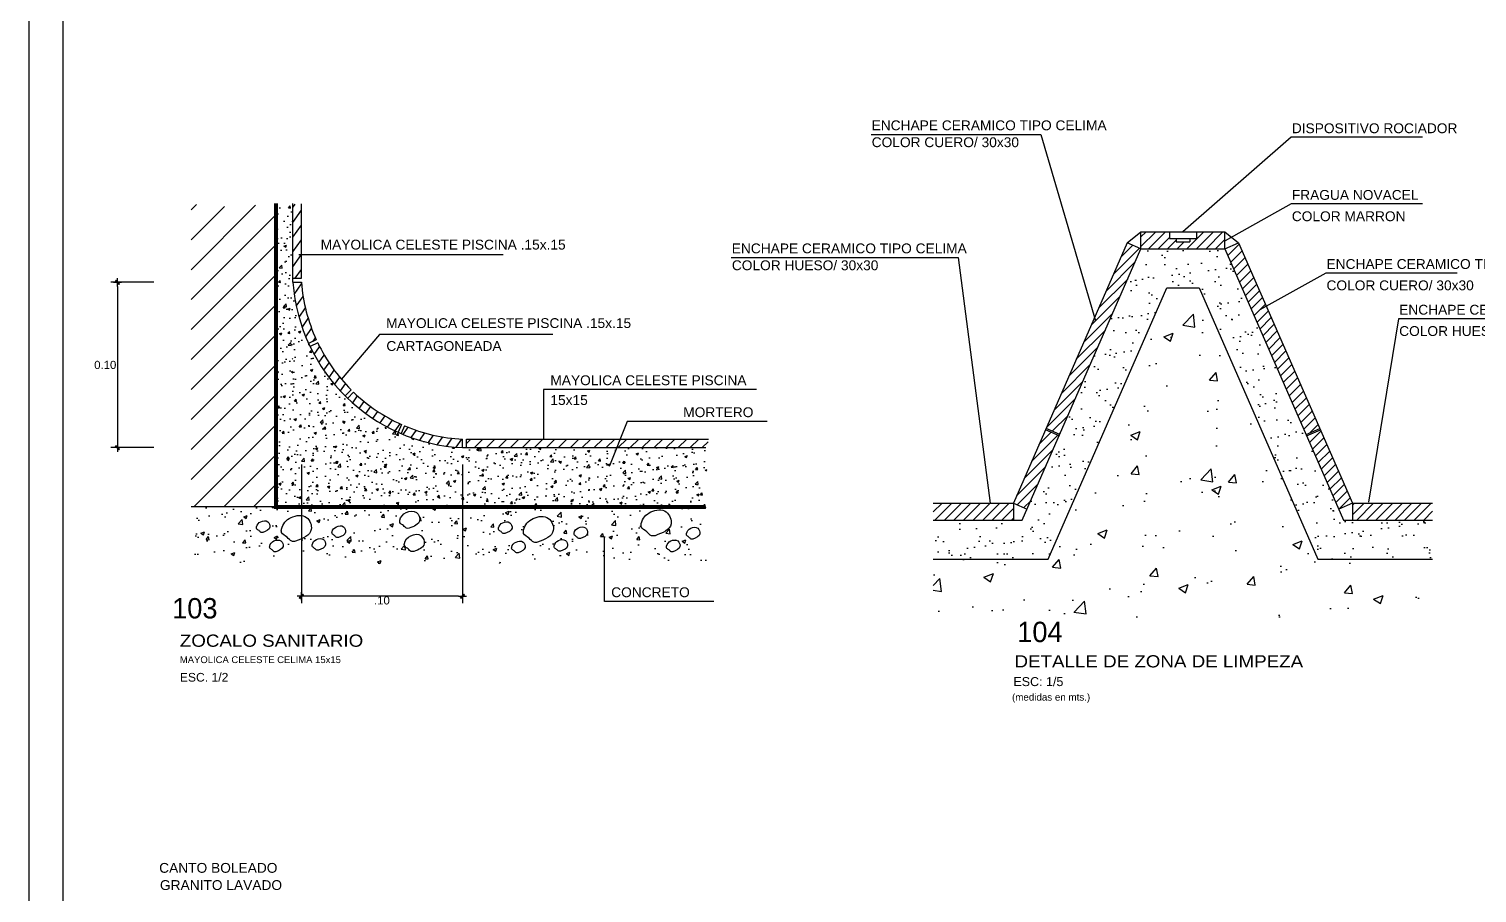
# Model space of a CAD drawing. Extents: x -24.1 to 35.9, y -15 to 30.
# Drawn here: x -24.06 to -2.7, y -1.17 to 11.56 of the extents above; entities that cross this region are included whole.
import ezdxf

# ---------------------------------------------------------------- set-up
doc = ezdxf.new("R2010")
doc.units = 0
doc.header["$LTSCALE"] = 0.5
doc.header["$MEASUREMENT"] = 0
doc.header["$PDMODE"] = 2
doc.layers.get('0').update_dxf_attribs({"linetype": 'CONTINUOUS'})
doc.layers.get('DEFPOINTS').update_dxf_attribs({"linetype": 'CONTINUOUS'})
for name, color, linetype in [('01', 1, 'CONTINUOUS'), ('02', 2, 'CONTINUOUS'), ('03', 3, 'CONTINUOUS'), ('06', 6, 'CONTINUOUS'), ('COTA', 1, 'CONTINUOUS'), ('M-CORT', 171, 'CONTINUOUS'), ('TEXTO03', 3, 'CONTINUOUS'), ('TEXTO05', 5, 'CONTINUOUS'), ('TEXTOS04', 4, 'CONTINUOUS'), ('TEXTOS2', 2, 'CONTINUOUS'), ('TEXTURA2', 2, 'CONTINUOUS'), ('TEXTURA3', 3, 'CONTINUOUS')]:
    doc.layers.add(name, color=color, linetype=linetype)
doc.styles.add('COTAS', font='swissel.ttf')
doc.styles.add('R02', font='stylu.ttf', dxfattribs={"height": 0.12})
doc.styles.add('TEX_AMB', font='swisse.ttf', dxfattribs={"height": 0.13})
doc.dimstyles.new('COTA2', dxfattribs={"dimtxt": 0.12, "dimasz": 0.06, "dimexe": 0.1, "dimexo": 0.1, "dimgap": 0, "dimtad": 2, "dimtih": 1, "dimtoh": 1, "dimlfac": 0.04, "dimzin": 0, "dimdsep": 46, "dimtxsty": 'COTAS', "dimblk": 'C', "dimblk1": 'C', "dimblk2": 'C', "dimsah": 1, "dimcen": -0.09, "dimclrd": 1, "dimclre": 1, "dimclrt": 3, "dimadec": 0, "dimazin": 0, "dimtp": 0.8, "dimtfac": 0.1, "dimtix": 1, "dimtmove": 2, "dimatfit": 3, "dimldrblk": 'C', "dimfxl": 1, "dimtolj": 1, "dimtzin": 4, "dimarcsym": 0})

# ---------------------------------------------------------------- blocks, each defined once
blk = doc.blocks.new('C')
at = {"color": 1}
for p, q in [((-1, 0), (1, 0)), ((0.37, 0.51), (-0.51, -0.37)), ((0.51, 0.37), (-0.37, -0.51)), ((0, 1), (0, -1)), ((0.51, 0.37), (0.37, 0.51)), ((-0.37, -0.51), (-0.51, -0.37))]:
    blk.add_line(p, q, dxfattribs=at)
at = {"color": 1, "const_width": 0.2}
blk.add_lwpolyline([(0.44, 0.44), (-0.44, -0.44)], dxfattribs=at)
blk = doc.blocks.new('*D11')
at = {"color": 1, "linetype": 'ByBlock', "transparency": 16777216}
for p, q in [((-16.964, 4.464), (-16.964, 2.423)), ((-14.589, 4.464), (-14.589, 2.423)), ((-14.649, 2.523), (-16.904, 2.523))]:
    blk.add_line(p, q, dxfattribs=at)
at = {"layer": 'DEFPOINTS', "color": 0, "linetype": 'ByBlock', "transparency": 16777216}
for p in [(-16.964, 4.564), (-14.589, 4.564), (-16.964, 2.523)]:
    blk.add_point(p, dxfattribs=at)
at = {"color": 1, "linetype": 'ByBlock', "transparency": 16777216, "xscale": 0.06, "yscale": 0.06, "zscale": 0.06, "rotation": 180}
blk.add_blockref('C', (-16.964, 2.523), dxfattribs=at)
at = {"color": 1, "linetype": 'ByBlock', "transparency": 16777216, "xscale": 0.06, "yscale": 0.06, "zscale": 0.06}
blk.add_blockref('C', (-14.589, 2.523), dxfattribs=at)
at = {"color": 3, "linetype": 'ByBlock', "transparency": 16777216, "insert": (-15.777, 2.461), "char_height": 0.12, "attachment_point": 5, "style": 'COTAS'}
blk.add_mtext('\\A1;.10', dxfattribs=at)
blk = doc.blocks.new('*D22')
at = {"color": 1, "linetype": 'ByBlock', "transparency": 16777216}
for p, q in [((-19.14, 7.151), (-19.777, 7.151)), ((-19.677, 7.091), (-19.677, 4.774)), ((-19.14, 4.714), (-19.777, 4.714))]:
    blk.add_line(p, q, dxfattribs=at)
at = {"layer": 'DEFPOINTS', "color": 0, "linetype": 'ByBlock', "transparency": 16777216}
for p in [(-19.04, 7.151), (-19.677, 4.714), (-19.04, 4.714)]:
    blk.add_point(p, dxfattribs=at)
at = {"color": 1, "linetype": 'ByBlock', "transparency": 16777216, "xscale": 0.06, "yscale": 0.06, "zscale": 0.06}
for p, rotation in [((-19.677, 7.151), 90), ((-19.677, 4.714), 270)]:
    blk.add_blockref('C', p, dxfattribs=dict(at, rotation=rotation))
at = {"color": 3, "linetype": 'ByBlock', "transparency": 16777216, "insert": (-19.857, 5.933), "char_height": 0.12, "attachment_point": 5, "style": 'COTAS'}
blk.add_mtext('\\A1;0.10 ', dxfattribs=at)

msp = doc.modelspace()

# ---------------------------------------------------------------- hatches: boundary and pattern name
at = {"layer": '01'}
h = msp.add_hatch(dxfattribs=at)
h.set_pattern_fill('ANSI31', color=256, angle=10, style=0)
h.set_pattern_definition([(55, (-15.77148, -6.1483), (-0.102394, 0.0716971), [])])
h.paths.add_polyline_path([(-20.0431, 8.9852), (-20.0858, 8.9829), (-20.1193, 8.9921), (-20.1388, 8.9743), (-20.1681, 8.9911), (-20.1681, 7.8907), (-20.0431, 7.8907)])
h.paths.add_polyline_path([(-19.9367, 6.9277), (-19.8236, 6.9807, -0.0877886), (-20.0431, 7.8282), (-20.1681, 7.8282, 0.0888666)])
h.paths.add_polyline_path([(-19.8024, 6.9354), (-19.9155, 6.8824, 0.0855539), (-19.3962, 6.1527), (-19.3089, 6.2422, -0.0852823)])
h.paths.add_polyline_path([(-19.2731, 6.2073), (-19.3603, 6.1178, 0.0855558), (-18.6171, 5.618), (-18.567, 5.7326, -0.0852823)])
h.paths.add_polyline_path([(-18.5212, 5.7126), (-18.5712, 5.598, 0.0885556), (-17.6681, 5.3907), (-17.6681, 5.5157, -0.0877886)])
h = msp.add_hatch(dxfattribs=at)
h.set_pattern_fill('ANSI31', color=256, style=0)
h.set_pattern_definition([(45, (-15.77148, -6.1483), (-0.0883883, 0.0883883), [])])
h.paths.add_polyline_path([(-17.6056, 5.5157), (-17.6056, 5.3907), (-14.0796, 5.3907), (-14.0433, 5.4581), (-14.046, 5.4906), (-14.0394, 5.5157)])
at = {"layer": '02'}
h = msp.add_hatch(dxfattribs=at)
h.set_pattern_fill('ANSI31', color=256, scale=2.5, style=0)
h.set_pattern_definition([(45, (-38.50443, -155.98862), (-0.22097087, 0.22097087), [])])
h.paths.add_polyline_path([(-20.4181, 8.9911), (-20.5688, 8.9189), (-20.6262, 8.9861), (-20.6653, 8.9444), (-20.8324, 9.007), (-20.9158, 8.9627), (-20.9707, 9.0122), (-21.1011, 8.9992), (-21.169, 8.9418), (-21.3151, 9.0201), (-21.4613, 8.9861), (-21.5108, 8.9575), (-21.6681, 8.9911), (-21.6681, 4.5157), (-20.4181, 4.5157)])
h = msp.add_hatch(dxfattribs=at)
h.set_pattern_fill('AR-CONC', color=256, scale=0.05, style=0)
h.set_pattern_definition([(50, (-38.50443, -155.98862), (0.3586301, -0.03137607), [0.0375, -0.4125]), (355, (-38.50443, -155.98862), (-0.0693757, 0.3760961), [0.03, -0.33]), (100.4514, (-38.47455, -155.99123), (0.2892547, 0.3447198), [0.0318701, -0.35057106]), (46.1842, (-38.50443, -155.8886), (0.5336205, -0.0827595), [0.05625, -0.61875]), (96.6356, (-38.45997, -155.8955), (0.4673314, 0.487059), [0.0478051, -0.5258565]), (351.1842, (-38.50443, -155.8886), (0.467331, 0.4870593), [0.045, -0.495]), (21, (-38.45443, -155.91362), (0.2984535, -0.20130945), [0.0375, -0.4125]), (326, (-38.45443, -155.91362), (0.1216577, 0.362575), [0.03, -0.33]), (71.4514, (-38.42956, -155.9304), (0.4201113, 0.16126525), [0.0318701, -0.35057106]), (37.5, (-38.50443, -155.98862), (0.00607993, 0.16644693), [0, -0.326, 0, -0.335, 0, -0.33125]), (7.5, (-38.50443, -155.98862), (0.13153477, 0.19720586), [0, -0.191, 0, -0.3185, 0, -0.12625]), (327.5, (-38.61593, -155.98862), (0.26691122, -0.01127744), [0, -0.125, 0, -0.39, 0, -0.5175]), (317.5, (-38.66593, -155.98862), (0.2915931, 0.0500525), [0, -0.1625, 0, -0.259, 0, -0.3675])])
h.paths.add_polyline_path([(-20.1681, 5.3907), (-20.1681, 8.9911), (-20.2948, 8.941), (-20.3183, 8.9575), (-20.3574, 8.9462), (-20.4181, 8.9911), (-20.4181, 4.5157), (-14.0808, 4.5157), (-14.0808, 4.5589), (-14.0808, 4.6046), (-14.0808, 4.6934), (-14.0877, 4.7077), (-14.1008, 4.8382), (-14.0512, 4.893), (-14.0956, 4.9765), (-14.033, 5.1435), (-14.0747, 5.1827), (-14.0139, 5.2451), (-14.0796, 5.3907)])
h = msp.add_hatch(dxfattribs=at)
h.set_pattern_fill('AR-CONC', color=256, scale=0.05, style=0)
h.set_pattern_definition([(50, (-15.77148, -6.1483), (0.35863, -0.031376), [0.0375, -0.4125]), (355, (-15.77148, -6.1483), (-0.069376, 0.376096), [0.03, -0.33]), (100.4514, (-15.7416, -6.1509), (0.289255, 0.34472), [0.03187, -0.350571]), (46.1842, (-15.77148, -6.0483), (0.53362, -0.08276), [0.05625, -0.61875]), (96.6356, (-15.727, -6.0552), (0.467331, 0.487059), [0.047805, -0.525856]), (351.184, (-15.7715, -6.0483), (0.46733, 0.48706), [0.045, -0.495]), (21, (-15.72148, -6.0733), (0.2984535, -0.2013094), [0.0375, -0.4125]), (326, (-15.72148, -6.0733), (0.121658, 0.362575), [0.03, -0.33]), (71.4514, (-15.6966, -6.09008), (0.420111, 0.161265), [0.03187, -0.350571]), (37.5, (-15.77148, -6.1483), (0.0060799, 0.1664469), [0, -0.326, 0, -0.335, 0, -0.33125]), (7.5, (-15.77148, -6.1483), (0.1315348, 0.1972059), [0, -0.191, 0, -0.3185, 0, -0.12625]), (327.5, (-15.88298, -6.1483), (0.2669112, -0.0112774), [0, -0.125, 0, -0.39, 0, -0.5175]), (317.5, (-15.93298, -6.1483), (0.291593, 0.0500525), [0, -0.1625, 0, -0.259, 0, -0.3675])])
h.paths.add_polyline_path([(-20.1681, 7.8282), (-20.1681, 5.3907), (-17.6681, 5.3907, -0.3785476)])
h = msp.add_hatch(dxfattribs=at)
h.set_pattern_fill('AR-CONC', color=256, scale=0.075, style=0)
h.set_pattern_definition([(50, (-38.50443, -155.9886), (0.5379451, -0.0470641), [0.05625, -0.61875]), (355, (-38.50443, -155.9886), (-0.1040635, 0.5641441), [0.045, -0.495]), (100.4514, (-38.4596, -155.99254), (0.433882, 0.5170797), [0.0478051, -0.5258566]), (46.1842, (-38.50443, -155.8386), (0.8004308, -0.1241393), [0.084375, -0.928125]), (96.6356, (-38.4377, -155.849), (0.700997, 0.7305884), [0.0717077, -0.7887847]), (351.1842, (-38.5044, -155.8386), (0.7009965, 0.730589), [0.0675, -0.7425]), (21, (-38.42943, -155.8761), (0.4476803, -0.3019642), [0.05625, -0.61875]), (326, (-38.42943, -155.8761), (0.1824865, 0.5438625), [0.045, -0.495]), (71.4514, (-38.39213, -155.9013), (0.630167, 0.2418979), [0.0478051, -0.5258566]), (37.5, (-38.50443, -155.98862), (0.0091199, 0.2496704), [0, -0.489, 0, -0.5025, 0, -0.496875]), (7.5, (-38.50443, -155.98862), (0.19730215, 0.2958088), [0, -0.2865, 0, -0.47775, 0, -0.189375]), (327.5, (-38.67168, -155.98862), (0.40036683, -0.01691615), [0, -0.1875, 0, -0.585, 0, -0.77625]), (317.5, (-38.7467, -155.98862), (0.4373896, 0.0750787), [0, -0.24375, 0, -0.3885, 0, -0.55125])])
h.paths.add_polyline_path([(-14.0481, 4.4045), (-14.0808, 4.5157), (-20.4181, 4.5157), (-21.6681, 4.5157), (-21.6681, 3.6748), (-21.2289, 3.7503), (-20.8444, 3.6748), (-19.8596, 3.8065), (-19.6533, 3.6748), (-18.8561, 3.6748), (-18.7248, 3.8909), (-18.1621, 3.6748), (-17.5994, 3.7784), (-17.1492, 3.6748), (-16.8116, 3.7971), (-16.4271, 3.6748), (-15.8456, 3.8253), (-15.3392, 3.6748), (-14.9547, 3.844), (-14.5608, 3.6748), (-14.4107, 3.7971), (-14.0802, 3.675), (-14.0567, 3.7387), (-14.0224, 3.9359), (-14.0796, 4.2559)])
edge = h.paths.add_edge_path(flags=16)
edge.add_spline(control_points=[(-18.3865, 3.8591), (-18.3141, 3.887), (-18.1944, 3.9332), (-18.2676, 4.1291), (-18.4407, 4.1092), (-18.5215, 4.0205), (-18.529, 3.9291), (-18.4662, 3.9075), (-18.4338, 3.8532), (-18.3993, 3.8575), (-18.3865, 3.8591)], knot_values=[0, 0, 0, 0, 0.3868684, 0.6399765, 0.943199, 1.238411, 1.3033384, 1.4465967, 1.5689347, 1.6416589, 1.6416589, 1.6416589, 1.6416589], degree=3, periodic=0)
edge = h.paths.add_edge_path(flags=16)
edge.add_spline(control_points=[(-18.4543, 4.2015), (-18.3819, 4.2294), (-18.2622, 4.2756), (-18.3354, 4.4715), (-18.5085, 4.4516), (-18.5893, 4.3629), (-18.5968, 4.2715), (-18.534, 4.2499), (-18.5016, 4.1956), (-18.4671, 4.1999), (-18.4543, 4.2015)], knot_values=[0, 0, 0, 0, 0.3868684, 0.6399765, 0.943199, 1.238411, 1.3033384, 1.4465967, 1.5689347, 1.6416589, 1.6416589, 1.6416589, 1.6416589], degree=3, periodic=0)
edge = h.paths.add_edge_path(flags=16)
edge.add_spline(control_points=[(-17.0422, 4.1256), (-16.9931, 4.1446), (-16.9117, 4.176), (-16.9615, 4.309), (-17.079, 4.2955), (-17.1339, 4.2353), (-17.139, 4.1732), (-17.0964, 4.1585), (-17.0744, 4.1216), (-17.051, 4.1245), (-17.0422, 4.1256)], knot_values=[0, 0, 0, 0, 0.2628179, 0.4347662, 0.6407595, 0.841311, 0.8854192, 0.9827413, 1.0658513, 1.1152563, 1.1152563, 1.1152563, 1.1152563], degree=3, periodic=0)
edge = h.paths.add_edge_path(flags=16)
edge.add_spline(control_points=[(-16.8481, 3.8411), (-16.7989, 3.8601), (-16.7176, 3.8915), (-16.7673, 4.0245), (-16.8849, 4.011), (-16.9398, 3.9508), (-16.9449, 3.8887), (-16.9022, 3.874), (-16.8802, 3.8371), (-16.8568, 3.84), (-16.8481, 3.8411)], knot_values=[0, 0, 0, 0, 0.2628179, 0.4347662, 0.6407595, 0.841311, 0.8854192, 0.9827413, 1.0658513, 1.1152563, 1.1152563, 1.1152563, 1.1152563], degree=3, periodic=0)
edge = h.paths.add_edge_path(flags=16)
edge.add_spline(control_points=[(-16.5606, 3.9957), (-16.4518, 4.0376), (-16.272, 4.1069), (-16.382, 4.4013), (-16.642, 4.3714), (-16.7634, 4.2382), (-16.7747, 4.1008), (-16.6804, 4.0684), (-16.6317, 3.9868), (-16.5799, 3.9932), (-16.5606, 3.9957)], knot_values=[0, 0, 0, 0, 0.5812363, 0.9615093, 1.4170749, 1.8606055, 1.9581533, 2.1733864, 2.3571887, 2.4664506, 2.4664506, 2.4664506, 2.4664506], degree=3, periodic=0)
edge = h.paths.add_edge_path(flags=16)
edge.add_spline(control_points=[(-16.222, 3.8643), (-16.1728, 3.8832), (-16.0915, 3.9146), (-16.1412, 4.0477), (-16.2588, 4.0342), (-16.3137, 3.9739), (-16.3188, 3.9118), (-16.2761, 3.8972), (-16.2541, 3.8602), (-16.2307, 3.8632), (-16.222, 3.8643)], knot_values=[0, 0, 0, 0, 0.2628179, 0.4347662, 0.6407595, 0.841311, 0.8854192, 0.9827413, 1.0658513, 1.1152563, 1.1152563, 1.1152563, 1.1152563], degree=3, periodic=0)
edge = h.paths.add_edge_path(flags=16)
edge.add_spline(control_points=[(-19.4977, 4.0664), (-19.4485, 4.0853), (-19.3672, 4.1167), (-19.417, 4.2498), (-19.5345, 4.2363), (-19.5894, 4.176), (-19.5945, 4.1139), (-19.5519, 4.0992), (-19.5298, 4.0623), (-19.5064, 4.0653), (-19.4977, 4.0664)], knot_values=[0, 0, 0, 0, 0.5812363, 0.9615093, 1.4170749, 1.8606055, 1.9581533, 2.1733864, 2.3571887, 2.4664506, 2.4664506, 2.4664506, 2.4664506], degree=3, periodic=0)
edge = h.paths.add_edge_path(flags=16)
edge.add_spline(control_points=[(-15.9279, 4.0513), (-15.8787, 4.0702), (-15.7974, 4.1016), (-15.8471, 4.2347), (-15.9647, 4.2212), (-16.0196, 4.1609), (-16.0247, 4.0988), (-15.982, 4.0842), (-15.96, 4.0473), (-15.9366, 4.0502), (-15.9279, 4.0513)], knot_values=[0, 0, 0, 0, 0.2628179, 0.4347662, 0.6407595, 0.841311, 0.8854192, 0.9827413, 1.0658513, 1.1152563, 1.1152563, 1.1152563, 1.1152563], degree=3, periodic=0)
edge = h.paths.add_edge_path(flags=16)
edge.add_spline(control_points=[(-19.7918, 3.8793), (-19.7426, 3.8983), (-19.6613, 3.9297), (-19.7111, 4.0628), (-19.8286, 4.0492), (-19.8835, 3.989), (-19.8886, 3.9269), (-19.846, 3.9122), (-19.8239, 3.8753), (-19.8005, 3.8783), (-19.7918, 3.8793)], knot_values=[0, 0, 0, 0, 0.2628179, 0.4347662, 0.6407595, 0.841311, 0.8854192, 0.9827413, 1.0658513, 1.1152563, 1.1152563, 1.1152563, 1.1152563], degree=3, periodic=0)
edge = h.paths.add_edge_path(flags=16)
edge.add_spline(control_points=[(-20.1304, 4.0107), (-20.0217, 4.0527), (-19.8418, 4.122), (-19.9518, 4.4163), (-20.2118, 4.3865), (-20.3332, 4.2533), (-20.3445, 4.1159), (-20.2502, 4.0835), (-20.2015, 4.0018), (-20.1497, 4.0083), (-20.1304, 4.0107)], knot_values=[0, 0, 0, 0, 0.5812363, 0.9615093, 1.4170749, 1.8606055, 1.9581533, 2.1733864, 2.3571887, 2.4664506, 2.4664506, 2.4664506, 2.4664506], degree=3, periodic=0)
edge = h.paths.add_edge_path(flags=16)
edge.add_spline(control_points=[(-20.4179, 3.8562), (-20.3687, 3.8752), (-20.2874, 3.9065), (-20.3371, 4.0396), (-20.4547, 4.0261), (-20.5096, 3.9659), (-20.5147, 3.9038), (-20.472, 3.8891), (-20.45, 3.8522), (-20.4266, 3.8551), (-20.4179, 3.8562)], knot_values=[0, 0, 0, 0, 0.2628179, 0.4347662, 0.6407595, 0.841311, 0.8854192, 0.9827413, 1.0658513, 1.1152563, 1.1152563, 1.1152563, 1.1152563], degree=3, periodic=0)
edge = h.paths.add_edge_path(flags=16)
edge.add_spline(control_points=[(-20.612, 4.1407), (-20.5629, 4.1597), (-20.4815, 4.191), (-20.5313, 4.3241), (-20.6489, 4.3106), (-20.7037, 4.2504), (-20.7088, 4.1883), (-20.6662, 4.1736), (-20.6442, 4.1367), (-20.6208, 4.1396), (-20.612, 4.1407)], knot_values=[0, 0, 0, 0, 0.2628179, 0.4347662, 0.6407595, 0.841311, 0.8854192, 0.9827413, 1.0658513, 1.1152563, 1.1152563, 1.1152563, 1.1152563], degree=3, periodic=0)
edge = h.paths.add_edge_path()
edge.add_spline(control_points=[(-14.8244, 4.0923), (-14.7157, 4.1343), (-14.5358, 4.2036), (-14.6458, 4.4979), (-14.9058, 4.4681), (-15.0272, 4.3348), (-15.0385, 4.1975), (-14.9442, 4.1651), (-14.8955, 4.0834), (-14.8437, 4.0899), (-14.8244, 4.0923)], knot_values=[0, 0, 0, 0, 0.5812363, 0.9615093, 1.4170749, 1.8606055, 1.9581533, 2.1733864, 2.3571887, 2.4664506, 2.4664506, 2.4664506, 2.4664506], degree=3, periodic=0)
edge = h.paths.add_edge_path(flags=16)
edge.add_spline(control_points=[(-14.5647, 3.8568), (-14.5156, 3.8757), (-14.4342, 3.9071), (-14.484, 4.0402), (-14.6016, 4.0267), (-14.6564, 3.9664), (-14.6615, 3.9043), (-14.6189, 3.8897), (-14.5969, 3.8528), (-14.5735, 3.8557), (-14.5647, 3.8568)], knot_values=[0, 0, 0, 0, 0.2628179, 0.4347662, 0.6407595, 0.841311, 0.8854192, 0.9827413, 1.0658513, 1.1152563, 1.1152563, 1.1152563, 1.1152563], degree=3, periodic=0)
edge = h.paths.add_edge_path(flags=16)
edge.add_spline(control_points=[(-14.2706, 4.0438), (-14.2215, 4.0627), (-14.1401, 4.0941), (-14.1899, 4.2272), (-14.3075, 4.2137), (-14.3623, 4.1535), (-14.3674, 4.0913), (-14.3248, 4.0767), (-14.3028, 4.0398), (-14.2794, 4.0427), (-14.2706, 4.0438)], knot_values=[0, 0, 0, 0, 0.2628179, 0.4347662, 0.6407595, 0.841311, 0.8854192, 0.9827413, 1.0658513, 1.1152563, 1.1152563, 1.1152563, 1.1152563], degree=3, periodic=0)
at = {"layer": 'TEXTURA2'}
h = msp.add_hatch(dxfattribs=at)
h.set_pattern_fill('ANSI31', color=256, scale=0.8, style=0)
h.set_pattern_definition([(45, (5.47044, -28.7193), (-0.07071068, 0.07071068), [])])
h.paths.add_polyline_path([(-7.2417, 8.4737), (-7.2417, 8.5737), (-7.6601, 8.5737), (-7.6601, 8.3237), (-6.4234, 8.3237), (-6.4234, 8.5737), (-6.8417, 8.5737), (-6.8417, 8.4737), (-6.9417, 8.4737), (-6.9417, 8.4237), (-7.1417, 8.4237), (-7.1417, 8.4737)])
h.paths.add_polyline_path([(-9.0608, 5.6729), (-8.8585, 5.5844), (-7.6601, 8.3237), (-7.8624, 8.4122)])
h.paths.add_polyline_path([(-8.8665, 5.566), (-9.0688, 5.6546), (-9.5417, 4.5737), (-9.3394, 4.4852)])
h.paths.add_polyline_path([(-9.5417, 4.3237), (-9.5417, 4.5737), (-10.7236, 4.5737), (-10.7236, 4.3237)])
h.paths.add_polyline_path([(-6.2211, 8.4122), (-6.4234, 8.3237), (-5.2249, 5.5844), (-5.0226, 5.6729)])
h.paths.add_polyline_path([(-4.744, 4.4852), (-4.5417, 4.5737), (-5.0146, 5.6546), (-5.2169, 5.566)])
h.paths.add_polyline_path([(-3.3599, 4.3237), (-3.3599, 4.5737), (-4.5417, 4.5737), (-4.5417, 4.3237)])
at = {"layer": 'TEXTURA3'}
h = msp.add_hatch(dxfattribs=at)
h.set_pattern_fill('AR-SAND', color=256, scale=0.2, style=0)
h.set_pattern_definition([(37.5, (5.47044, -28.7193), (-0.0125987, 0.3853648), [0, -0.304, 0, -0.34, 0, -0.325]), (7.5, (5.47044, -28.7193), (0.3539553, 0.564429), [0, -0.164, 0, -0.274, 0, -0.105]), (327.5, (5.22444, -28.7193), (0.6228284, 0.0011318), [0, -0.1, 0, -0.36, 0, -0.47]), (317.5, (5.22444, -28.7193), (0.601225, 0.175535), [0, -0.05, 0, -0.236, 0, -0.27])])
h.paths.add_polyline_path([(-6.8022, 7.7445), (-5.0522, 3.7445), (-3.3599, 3.7445), (-3.3599, 4.3237), (-4.6734, 4.3237), (-6.4234, 8.3237), (-7.6601, 8.3237), (-9.4101, 4.3237), (-10.7236, 4.3237), (-10.7236, 3.7445), (-9.0313, 3.7445), (-7.2813, 7.7445)])
h = msp.add_hatch(dxfattribs=at)
h.set_pattern_fill('AR-CONC', color=256, scale=0.2, style=0)
h.set_pattern_definition([(50, (5.4704, -28.7193), (1.43452, -0.125504), [0.15, -1.65]), (355, (5.4704, -28.7193), (-0.2775, 1.504384), [0.12, -1.32]), (100.4514, (5.59, -28.7298), (1.15702, 1.37888), [0.12748, -1.402284]), (46.184, (5.4704, -28.3193), (2.13448, -0.33104), [0.225, -2.475]), (96.6356, (5.6483, -28.3469), (1.86933, 1.94824), [0.19122, -2.10343]), (351.184, (5.4704, -28.3193), (1.86932, 1.94824), [0.18, -1.98]), (21, (5.6704, -28.4193), (1.193814, -0.805238), [0.15, -1.65]), (326, (5.6704, -28.4193), (0.48663, 1.4503), [0.12, -1.32]), (71.4514, (5.7699, -28.4864), (1.680445, 0.64506), [0.12748, -1.402284]), (37.5, (5.47044, -28.7193), (0.02432, 0.665788), [0, -1.304, 0, -1.34, 0, -1.325]), (7.5, (5.47044, -28.7193), (0.526139, 0.788823), [0, -0.764, 0, -1.274, 0, -0.505]), (327.5, (5.02444, -28.7193), (1.067645, -0.04511), [0, -0.5, 0, -1.56, 0, -2.07]), (317.5, (4.8244, -28.7193), (1.166372, 0.20021), [0, -0.65, 0, -1.036, 0, -1.47])])
h.paths.add_polyline_path([(-9.0313, 3.7445), (-10.7236, 3.7445), (-10.7236, 2.8895), (-3.3599, 2.8895), (-3.3599, 3.7445), (-5.0522, 3.7445), (-6.8022, 7.7445), (-7.2813, 7.7445)])

# ---------------------------------------------------------------- linework, layer by layer
at = {"layer": '01', "ltscale": 0.22}
msp.add_lwpolyline([(-24.0613, -15.0482), (35.9387, -15.0482), (35.9387, 29.9518), (-24.0613, 29.9518)], close=True, dxfattribs=at)
at = {"layer": '02'}
for p, q in [((-11.6398, 10.0086), (-9.1349, 10.0086)), ((-9.1349, 10.0086), (-8.3306, 7.26)), ((-5.4441, 9.9655), (-7.0417, 8.5737)), ((-3.507, 9.9655), (-5.4441, 9.9655)), ((-5.4441, 8.9829), (-6.4191, 8.4389)), ((-3.507, 8.9829), (-5.4441, 8.9829)), ((-17.0653, 8.2309), (-20.0788, 8.2309)), ((-13.7026, 8.1946), (-10.3557, 8.1946)), ((-10.3557, 8.1946), (-9.8855, 4.5737)), ((-4.9326, 7.9642), (-5.9076, 7.4202)), ((-2.9955, 7.9642), (-4.9326, 7.9642)), ((-3.8608, 7.2906), (-4.304, 4.5882)), ((-1.9236, 7.2906), (-3.8608, 7.2906)), ((-18.8911, 7.0592), (-19.458, 6.3928)), ((-16.3344, 7.0592), (-18.8911, 7.0592)), ((-19.8236, 6.9807), (-19.9368, 6.9276)), ((-19.8024, 6.9354), (-19.9156, 6.8824)), ((-19.3089, 6.2422), (-19.3962, 6.1526)), ((-19.2731, 6.2073), (-19.3604, 6.1177)), ((-16.4725, 6.2473), (-16.4725, 5.5157)), ((-13.3309, 6.2473), (-16.4725, 6.2473)), ((-15.2362, 5.7759), (-15.4999, 5.1232)), ((-13.1747, 5.7759), (-15.2362, 5.7759)), ((-18.567, 5.7326), (-18.6171, 5.6179)), ((-18.5212, 5.7126), (-18.5713, 5.5979)), ((-15.5751, 3.122), (-15.5726, 4.0735)), ((-13.9595, 3.122), (-15.5751, 3.122))]:
    msp.add_line(p, q, dxfattribs=at)
at = {"layer": '02', "ltscale": 0.22}
for p, q in [((-7.8624, 8.4122), (-7.6601, 8.5737)), ((-7.6601, 8.5737), (-6.4234, 8.5737)), ((-7.6601, 8.3237), (-7.6601, 8.5737)), ((-7.2417, 8.5737), (-7.2417, 8.4737)), ((-6.8417, 8.5737), (-6.8417, 8.4737)), ((-6.4234, 8.3237), (-6.4234, 8.5737)), ((-6.4234, 8.5737), (-6.2211, 8.4122)), ((-7.8624, 8.4122), (-9.5417, 4.5737)), ((-7.6601, 8.3237), (-7.8624, 8.4122)), ((-7.2417, 8.4737), (-6.8417, 8.4737)), ((-7.1417, 8.4737), (-7.1417, 8.4237)), ((-7.1417, 8.4237), (-6.9417, 8.4237)), ((-6.9417, 8.4737), (-6.9417, 8.4237)), ((-6.4234, 8.3237), (-6.2211, 8.4122)), ((-6.2211, 8.4122), (-4.5417, 4.5737)), ((-8.8665, 5.566), (-9.0688, 5.6546)), ((-8.8585, 5.5844), (-9.0608, 5.6729)), ((-5.2249, 5.5844), (-5.0226, 5.6729)), ((-5.2169, 5.566), (-5.0146, 5.6546)), ((-10.7236, 4.5737), (-9.5417, 4.5737)), ((-9.5417, 4.5737), (-9.3394, 4.4852)), ((-9.5417, 4.5737), (-9.5417, 4.3237)), ((-4.5417, 4.5737), (-4.744, 4.4852)), ((-4.5417, 4.5737), (-3.3599, 4.5737)), ((-4.5417, 4.5737), (-4.5417, 4.3237))]:
    msp.add_line(p, q, dxfattribs=at)
msp.add_lwpolyline([(-10.7236, 3.7445), (-9.0313, 3.7445), (-7.2813, 7.7445), (-6.8022, 7.7445), (-5.0522, 3.7445), (-3.3599, 3.7445)], dxfattribs=at)
at = {"layer": '02'}
for start, end in [(184.48717, 204.5554), (205.69567, 225.19376), (226.33404, 245.83212), (246.9724, 267.04063)]:
    msp.add_arc((-17.5384, 8.0248), 2.5124, start, end, dxfattribs=at)
for points in [[(-14.8244, 4.0923), (-14.5912, 4.2657), (-14.6617, 4.4423), (-14.8895, 4.4423), (-15.0305, 4.2712), (-15.0305, 4.2224), (-14.9491, 4.1519), (-14.879, 4.0925), (-14.8244, 4.0923)], [(-20.612, 4.1407), (-20.5066, 4.2191), (-20.5385, 4.299), (-20.6415, 4.299), (-20.7052, 4.2216), (-20.7052, 4.1995), (-20.6684, 4.1677), (-20.6367, 4.1408), (-20.612, 4.1407)], [(-20.1304, 4.0107), (-19.8972, 4.1842), (-19.9677, 4.3607), (-20.1955, 4.3607), (-20.3365, 4.1896), (-20.3365, 4.1408), (-20.2551, 4.0704), (-20.185, 4.0109), (-20.1304, 4.0107)], [(-18.4543, 4.2015), (-18.2991, 4.3169), (-18.346, 4.4345), (-18.4976, 4.4345), (-18.5915, 4.3205), (-18.5915, 4.2881), (-18.5373, 4.2412), (-18.4907, 4.2016), (-18.4543, 4.2015)], [(-17.0422, 4.1256), (-16.9368, 4.2041), (-16.9687, 4.2839), (-17.0716, 4.2839), (-17.1354, 4.2065), (-17.1354, 4.1844), (-17.0986, 4.1526), (-17.0669, 4.1257), (-17.0422, 4.1256)], [(-16.5606, 3.9957), (-16.3274, 4.1691), (-16.3979, 4.3457), (-16.6257, 4.3457), (-16.7667, 4.1745), (-16.7667, 4.1257), (-16.6853, 4.0553), (-16.6152, 3.9958), (-16.5606, 3.9957)], [(-19.7918, 3.8793), (-19.6864, 3.9578), (-19.7182, 4.0376), (-19.8212, 4.0376), (-19.885, 3.9602), (-19.885, 3.9382), (-19.8482, 3.9063), (-19.8165, 3.8794), (-19.7918, 3.8793)], [(-19.4977, 4.0664), (-19.3923, 4.1448), (-19.4241, 4.2246), (-19.5271, 4.2246), (-19.5909, 4.1472), (-19.5909, 4.1252), (-19.5541, 4.0933), (-19.5224, 4.0664), (-19.4977, 4.0664)], [(-18.3865, 3.8591), (-18.2313, 3.9745), (-18.2782, 4.0921), (-18.4298, 4.0921), (-18.5237, 3.9781), (-18.5237, 3.9457), (-18.4695, 3.8988), (-18.4228, 3.8592), (-18.3865, 3.8591)], [(-15.9279, 4.0513), (-15.8224, 4.1297), (-15.8543, 4.2095), (-15.9573, 4.2095), (-16.0211, 4.1321), (-16.0211, 4.1101), (-15.9843, 4.0782), (-15.9526, 4.0514), (-15.9279, 4.0513)], [(-14.2706, 4.0438), (-14.1652, 4.1222), (-14.1971, 4.202), (-14.3001, 4.202), (-14.3638, 4.1247), (-14.3638, 4.1026), (-14.327, 4.0707), (-14.2953, 4.0439), (-14.2706, 4.0438)], [(-20.4179, 3.8562), (-20.3124, 3.9346), (-20.3443, 4.0145), (-20.4473, 4.0145), (-20.5111, 3.9371), (-20.5111, 3.915), (-20.4743, 3.8832), (-20.4426, 3.8563), (-20.4179, 3.8562)], [(-16.8481, 3.8411), (-16.7426, 3.9195), (-16.7745, 3.9994), (-16.8775, 3.9994), (-16.9412, 3.922), (-16.9412, 3.8999), (-16.9045, 3.8681), (-16.8728, 3.8412), (-16.8481, 3.8411)], [(-16.222, 3.8643), (-16.1165, 3.9427), (-16.1484, 4.0225), (-16.2514, 4.0225), (-16.3152, 3.9451), (-16.3152, 3.9231), (-16.2784, 3.8912), (-16.2467, 3.8644), (-16.222, 3.8643)], [(-14.5647, 3.8568), (-14.4593, 3.9352), (-14.4912, 4.015), (-14.5942, 4.015), (-14.6579, 3.9376), (-14.6579, 3.9156), (-14.6211, 3.8837), (-14.5894, 3.8569), (-14.5647, 3.8568)]]:
    msp.add_spline(points, degree=3, dxfattribs=at)
at = {"layer": '03', "ltscale": 0.22}
msp.add_lwpolyline([(-10.7236, 4.3237), (-9.4101, 4.3237), (-7.6601, 8.3237), (-6.4234, 8.3237), (-4.6734, 4.3237), (-3.3599, 4.3237)], dxfattribs=at)
at = {"layer": '06', "color": 4}
for p, q in [((-20.1681, 7.8282), (-20.1681, 8.9911)), ((-17.6681, 5.3907), (-14.0796, 5.3907))]:
    msp.add_line(p, q, dxfattribs=at)
at = {"layer": '06', "color": 2}
for p, q in [((-20.0431, 7.8907), (-20.0431, 8.9852)), ((-20.1681, 7.8907), (-20.0431, 7.8907)), ((-20.1681, 7.8282), (-20.0431, 7.8282)), ((-17.6681, 5.3907), (-17.6681, 5.5157)), ((-17.6056, 5.5157), (-14.0394, 5.5157)), ((-17.6056, 5.3907), (-17.6056, 5.5157)), ((-20.4181, 4.5157), (-21.6681, 4.5157))]:
    msp.add_line(p, q, dxfattribs=at)
at = {"layer": '06'}
msp.add_lwpolyline([(-23.5613, -14.5482), (35.4387, -14.5482), (35.4387, 29.4518), (-23.5613, 29.4518)], close=True, dxfattribs=at)
at = {"layer": '06', "color": 4}
msp.add_arc((-17.539, 8.0239), 2.6364, 184.25714, 267.19331, dxfattribs=at)
at = {"layer": 'M-CORT', "const_width": 0.06}
msp.add_lwpolyline([(-14.0796, 4.5157), (-20.4181, 4.5157), (-20.4181, 8.9911)], dxfattribs=at)

# ---------------------------------------------------------------- texts
at = {"layer": '03', "ltscale": 5, "style": 'TEX_AMB'}
for s, height, p in [('ESC. 1/2', 0.128, (-21.836, 1.9417)), ('ESC: 1/5', 0.132, (-9.5423, 1.8757))]:
    msp.add_text(s, height=height, dxfattribs=at).set_placement(p)
at = {"layer": 'TEXTO03', "ltscale": 0.25, "style": 'TEX_AMB'}
for s, p in [('ENCHAPE CERAMICO TIPO CELIMA', (-11.633, 10.0696)), ('DISPOSITIVO ROCIADOR', (-5.4354, 10.0264)), ('COLOR CUERO/ 30x30', (-11.6316, 9.8204)), ('FRAGUA NOVACEL', (-5.4354, 9.0438)), ('COLOR MARRON', (-5.4354, 8.7292)), ('MAYOLICA CELESTE PISCINA .15x.15', (-19.7585, 8.3109)), ('ENCHAPE CERAMICO TIPO CELIMA', (-13.6959, 8.2555)), ('COLOR HUESO/ 30x30', (-13.6944, 8.0064)), ('ENCHAPE CERAMICO TIPO CELIMA', (-4.9239, 8.0252)), ('COLOR CUERO/ 30x30', (-4.9239, 7.7106)), ('ENCHAPE CERAMICO TIPO CELIMA', (-3.852, 7.3516)), ('MAYOLICA CELESTE PISCINA .15x.15', (-18.7931, 7.154)), ('COLOR HUESO/ 30x30 CARTAGONEADO', (-3.852, 7.037)), ('CARTAGONEADA', (-18.7898, 6.8166)), ('MAYOLICA CELESTE PISCINA ', (-16.3711, 6.3116)), ('15x15', (-16.3711, 6.0198)), ('MORTERO', (-14.4116, 5.8401)), ('CONCRETO', (-15.4738, 3.1863)), ('CANTO BOLEADO', (-22.1407, -0.8767)), ('GRANITO LAVADO', (-22.129, -1.1303))]:
    msp.add_text(s, height=0.145, dxfattribs=at).set_placement(p)
at = {"layer": 'TEXTO05', "style": 'R02'}
for s, p in [('103', (-21.9499, 2.8731)), ('104', (-9.4852, 2.5243))]:
    msp.add_text(s, height=0.3, dxfattribs=at).set_placement(p)
at = {"layer": 'TEXTOS04', "ltscale": 5, "style": 'TEX_AMB', "width": 1.1}
for s, p in [('ZOCALO SANITARIO', (-21.836, 2.4552)), ('DETALLE DE ZONA DE LIMPEZA', (-9.5254, 2.1508))]:
    msp.add_text(s, height=0.18, dxfattribs=at).set_placement(p)
at = {"layer": 'TEXTOS2', "ltscale": 0.25, "style": 'TEX_AMB'}
for s, height, p in [('MAYOLICA CELESTE CELIMA 15x15', 0.1, (-21.836, 2.2146)), ('(medidas en mts.)', 0.103125, (-9.5621, 1.6616))]:
    msp.add_text(s, height=height, dxfattribs=at).set_placement(p)

# ---------------------------------------------------------------- dimensions: what is measured, and where the dimension line sits
at = {"layer": 'COTA'}
dim = msp.add_linear_dim(base=(-22.756, 5.3907), p1=(-22.1188, 7.8282), p2=(-22.1188, 5.3907), angle=90, dimstyle='COTA2', override={"dimtxt": 0.12, "dimpost": ' '}, dxfattribs=at)
dim.commit()
dim.dimension.update_dxf_attribs({"geometry": '*D22', "text_midpoint": (-22.936, 6.6095), "insert": (-3.0791, 0.6768)})
dim = msp.add_linear_dim(base=(-20.0431, 3.1999), p1=(-17.6681, 5.2405), p2=(-20.0431, 5.2405), text='.10', dimstyle='COTA2', override={"dimtxt": 0.12, "dimpost": ' '}, dxfattribs=at)
dim.commit()
dim.dimension.update_dxf_attribs({"geometry": '*D11', "text_midpoint": (-18.8556, 3.1383), "insert": (-3.0791, 0.6768)})

doc.saveas('drawing.dxf')
